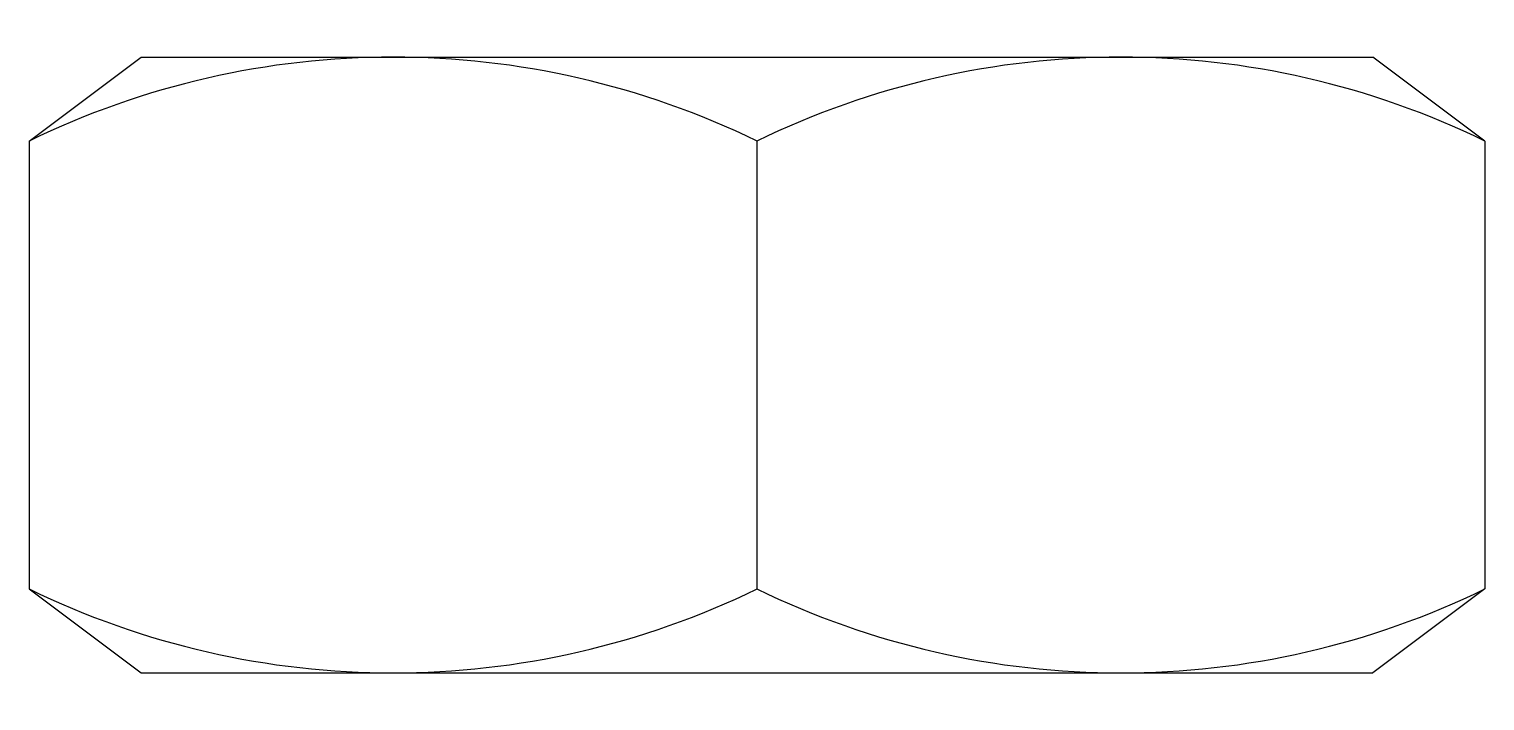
# Model space of a CAD drawing. Header units: millimetres. Extents: x 0 to 13, y -0.3 to 5.8.
import ezdxf

# ---------------------------------------------------------------- set-up
doc = ezdxf.new("R2010")
doc.units = ezdxf.units.MM

# ---------------------------------------------------------------- blocks, each defined once
blk = doc.blocks.new('ecu8van')
at = {"color": 5}
for p, q in [((-6.5, 4.75), (-5.5, 5.5)), ((-5.5, 5.5), (5.5, 5.5)), ((6.5, 4.75), (5.5, 5.5)), ((-6.5, 4.75), (-6.5, 0.75)), ((0, 4.75), (0, 0.75)), ((6.5, 4.75), (6.5, 0.75)), ((-6.5, 0.75), (-5.5, 0)), ((6.5, 0.75), (5.5, 0)), ((-5.5, 0), (5.5, 0))]:
    blk.add_line(p, q, dxfattribs=at)
for centre, start, end in [((-3.25, -1.917), 64.0108, 115.9892), ((3.25, -1.917), 64.0108, 115.9892), ((-3.25, 7.417), 244.0108, 295.9892), ((3.25, 7.417), 244.0108, 295.9892)]:
    blk.add_arc(centre, 7.417, start, end, dxfattribs=at)

msp = doc.modelspace()

# ---------------------------------------------------------------- block references
msp.add_blockref('ecu8van', (6.5, 0))

doc.saveas('drawing.dxf')
